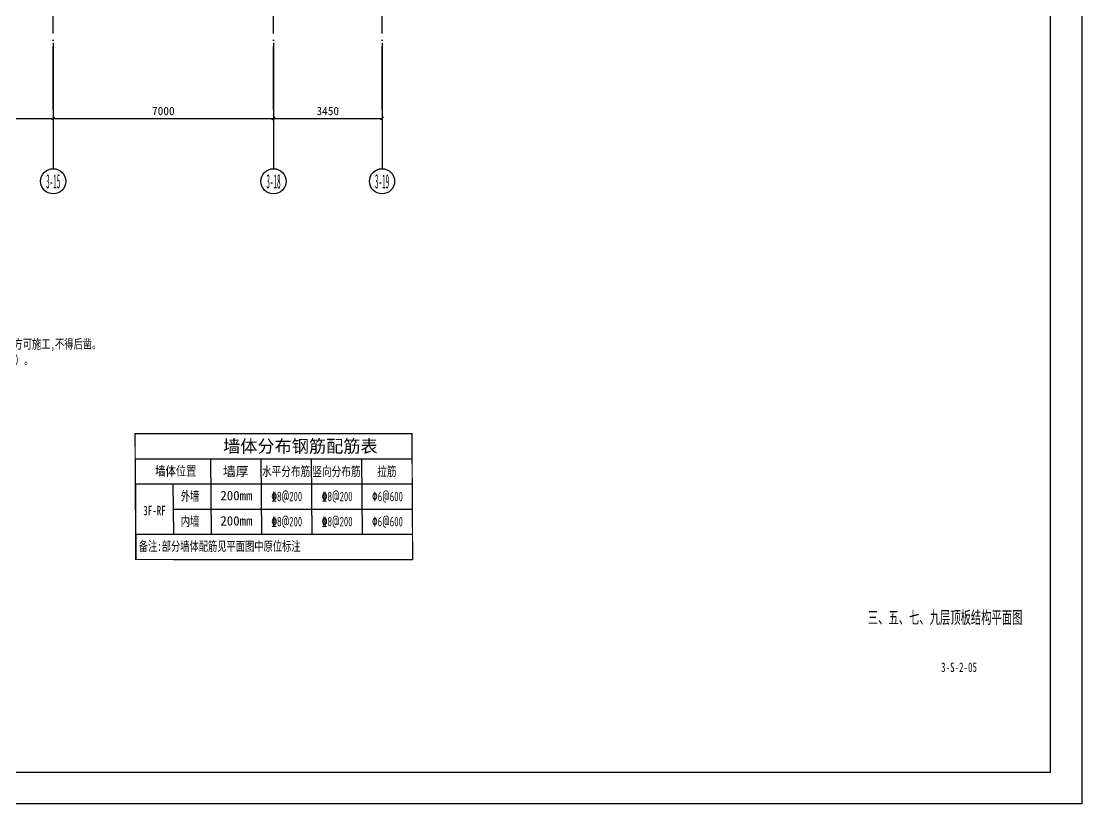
# Model space of a CAD drawing. Extents: x -3200781797 to -8106663, y 494714 to 1244925.
# Drawn here: x -8140368 to -8106663, y 814664 to 839530 of the extents above; entities that cross this region are included whole.
import ezdxf
from ezdxf.enums import TextEntityAlignment as Align

# ---------------------------------------------------------------- set-up
doc = ezdxf.new("R2010")
doc.units = 0
doc.header["$LTSCALE"] = 1000
doc.header["$MEASUREMENT"] = 0
doc.linetypes.add('3#-轴线$0$DOTE', pattern=[2.42, 2, -0.2, 0.02, -0.2])
doc.linetypes.add('DASH', pattern=[0.35, 0.25, -0.1])
doc.layers.get('Defpoints').update_dxf_attribs({"color": 30, "linetype": 'DASH'})
for name, color, linetype in [('3#-轴线$0$3#-轴号$0$A-ANNO-AXIS-CIRC', 3, 'Continuous'), ('3#-轴线$0$3#-轴号$0$A-ANNO-AXIS-TEXT', 7, 'Continuous'), ('3#-轴线$0$3#-轴号$0$A-ANNO-DIMS', 3, 'Continuous'), ('3#-轴线$0$A-ANNO-DOTE', 10, '3#-轴线$0$DOTE'), ('3#-轴线$0$AXIS_TEXT', 7, 'Continuous'), ('3#4#5#$0$BORDER', 7, 'Continuous'), ('3#4#5#模板$0$BORDER', 7, 'Continuous'), ('HATCH', 254, 'Continuous'), ('NUM', 7, 'Continuous'), ('S-ANNO-DIMS', 3, 'Continuous'), ('S-ANNO-TABS', 4, 'Continuous'), ('S-ANNO-TABT', 7, 'Continuous'), ('S-ANNO-TEXT', 7, 'Continuous'), ('S-PC-FQ-WYQ', 4, 'Continuous')]:
    doc.layers.add(name, color=color, linetype=linetype)
doc.styles.add('-楷体_GB2312-1.0', font='', dxfattribs={"width": 0.7})
doc.styles.add('3#-轴线$0$3#-轴号$0$_TCH_AXIS', font='')
doc.styles.add('3#-轴线$0$3#-轴号$0$_TCH_DIM_T3', font='')
doc.styles.add('3#-轴线$0$COMPLEX', font='COMPLEX')
doc.styles.add('TSSD_Norm', font='Tssdeng.shx', dxfattribs={"bigfont": 'hztxt.shx'})
doc.styles.add('TSSD_Rein', font='tssdeng.shx', dxfattribs={"width": 0.7, "bigfont": 'hztxt.shx'})
doc.styles.add('楷体', font='', dxfattribs={"width": 0.6})
doc.styles.add('楷体GB312', font='', dxfattribs={"width": 0.8})
doc.styles.get('-楷体_GB2312-1.0').set_extended_font_data('KaiTi_GB2312')
doc.styles.get('3#-轴线$0$3#-轴号$0$_TCH_AXIS').set_extended_font_data('SimSun')
doc.styles.get('3#-轴线$0$3#-轴号$0$_TCH_DIM_T3').set_extended_font_data('SimSun')
doc.styles.get('楷体').set_extended_font_data('KaiTi_GB2312')
doc.styles.get('楷体GB312').set_extended_font_data('楷体_GB2312')
doc.dimstyles.new('3#-轴线$0$3#-轴号$0$_TCH_ARCH&&100', dxfattribs={"dimtxt": 264.345992, "dimasz": 100, "dimexe": 250, "dimexo": 300, "dimgap": 100, "dimtad": 1, "dimdec": 0, "dimzin": 0, "dimdsep": 46, "dimtxsty": '3#-轴线$0$3#-轴号$0$_TCH_DIM_T3', "dimblk": '3#-轴线$0$3#-轴号$0$_ArchTick', "dimcen": 0.09, "dimclrt": 7, "dimazin": 2, "dimtfac": 1, "dimtdec": 0, "dimtix": 1, "dimtmove": 2, "dimatfit": 3, "dimfxl": 100, "dimtolj": 1, "dimtzin": 0, "dimarcsym": 0})

# ---------------------------------------------------------------- blocks, each defined once
blk = doc.blocks.new('A$C635F6008')
at = {"layer": 'HATCH'}
h = blk.add_hatch(dxfattribs=at)
h.set_pattern_fill('BRICK1', color=256, scale=20, style=0)
h.set_pattern_definition([(0, (-59483.03, -74401.65), (0, 160), []), (90, (-59483.03, -74401.65), (-160, 160), [160, -160])])
h.paths.add_polyline_path([(2384, -116), (1440, -116), (1440, -378), (2384, -378)])
at = {"layer": 'S-PC-FQ-WYQ'}
blk.add_lwpolyline([(1440, -116), (2384, -116), (2384, -378), (1440, -378)], close=True, dxfattribs=at)
at = {"layer": 'NUM', "width": 0.7}
for s, height, style, p in [('说明：', 300, '楷体', (849, 2746)), ('   1、未注明墙厚200mm，轴线居中。', 300, '楷体', (416, 2086)), ('2、预留孔洞、钢板、板洞、给水管留槽须配合各专业图纸，核实无误后方可施工,不得后凿。', 300, '楷体', (866, 1582)), ('3、DLB-150为80（预制）+70（现浇），DLB-180为100（预制）+80（现浇）。', 300, '楷体', (866, 1075)), ('DLB-170为100（预制）+70（现浇）。', 300, '楷体', (1283, 557)), ('空调板全预制120mm。', 300, '楷体', (1283, 56)), ('4、        表示结构洞，采用C30混凝土二次浇筑,配筋%%1326@150。', 400, 'TSSD_Rein', (866, -418))]:
    blk.add_text(s, height=height, dxfattribs=dict(at, style=style)).set_placement(p, align=Align.BOTTOM_LEFT)
blk = doc.blocks.new('q-3f')
at = {"layer": 'S-ANNO-TABS'}
for p, q in [((191588, 142930), (191609, 139730)), ((193988, 142930), (194009, 140530)), ((195588, 142930), (195609, 140530)), ((197188, 142930), (197209, 140530)), ((198788, 142930), (198809, 140530)), ((198788, 142930), (198809, 140530)), ((191588, 142130), (191609, 139730)), ((192788, 142130), (192809, 140530))]:
    blk.add_line(p, q, dxfattribs=at)
at = {"layer": 'S-ANNO-TABS', "const_width": 40}
blk.add_lwpolyline([(200388, 143730), (191588, 143730), (191609, 139730), (200409, 139730)], close=True, dxfattribs=at)
at = {"layer": 'S-ANNO-TABS'}
for points in [[(191588, 142930), (200388, 142930)], [(191588, 142130), (200388, 142130)], [(191588, 142130), (200388, 142130)], [(191588, 142130), (193988, 142130)], [(191609, 142130), (200409, 142130)], [(191609, 142130), (200409, 142130)], [(191609, 142130), (200409, 142130)], [(191609, 142130), (194009, 142130)], [(193988, 142130), (200388, 142130)], [(194009, 142130), (200409, 142130)], [(195588, 142130), (198788, 142130)], [(195609, 142130), (198809, 142130)], [(192809, 141330), (194009, 141330)], [(194009, 141330), (200409, 141330)], [(195609, 141330), (198809, 141330)], [(191609, 140530), (200409, 140530)], [(191609, 140530), (200409, 140530)], [(192809, 139730), (194009, 139730)], [(194009, 139730), (200409, 139730)], [(195609, 139730), (198809, 139730)]]:
    blk.add_lwpolyline(points, dxfattribs=at)
at = {"layer": 'S-ANNO-TABT', "style": '-楷体_GB2312-1.0'}
for s, height, p in [('墙体分布钢筋配筋表', 400, (196841, 143330)), ('墙厚', 300, (194788, 142530)), ('200mm', 300, (194809, 141760)), ('200mm', 300, (194809, 140960))]:
    blk.add_text(s, height=height, dxfattribs=at).set_placement(p, align=Align.MIDDLE_CENTER)
for s, width, p in [('墙体位置', 0.8, (192883, 142544)), ('水平分布筋', 0.75, (196388, 142530)), ('竖向分布筋', 0.75, (197988, 142530)), ('拉筋', 0.75, (199588, 142530)), ('外墙', 0.7, (193336, 141744)), ('3F-RF', 0.7, (192206, 141286)), ('内墙', 0.7, (193336, 140944)), ('备注:部分墙体配筋见平面图中原位标注', 0.7, (194276, 140154))]:
    blk.add_text(s, height=300, dxfattribs=dict(at, width=width)).set_placement(p, align=Align.MIDDLE_CENTER)
at = {"layer": 'S-ANNO-TABT', "color": 7, "style": 'TSSD_Norm', "width": 0.7}
for s, p in [('%%1328@200', (196409, 141731)), ('%%1328@200', (198009, 141731)), ('%%1306@600', (199609, 141731)), ('%%1328@200', (196409, 140931)), ('%%1328@200', (198009, 140931)), ('%%1306@600', (199609, 140931))]:
    blk.add_text(s, height=300, dxfattribs=at).set_placement(p, align=Align.MIDDLE_CENTER)
blk = doc.blocks.new('3#-轴线$0$_AXISO')
blk.add_circle((0, 0), 0.5)
at = {"layer": '3#-轴线$0$AXIS_TEXT', "style": '3#-轴线$0$COMPLEX', "width": 1.041667}
blk.add_attdef('A', text='', height=0.56, dxfattribs=at).set_placement((-0.25, -0.28), (0.25, -0.28), align=Align.FIT)
blk = doc.blocks.new('3#-轴线$0$3#-轴号$0$_ArchTick')
at = {"color": 0, "linetype": 'ByBlock', "const_width": 0.4}
blk.add_lwpolyline([(-0.5, -0.5), (0.5, 0.5)], dxfattribs=at)
blk = doc.blocks.new('*D2031')
at = {"layer": '3#-轴线$0$3#-轴号$0$A-ANNO-DIMS', "color": 0, "lineweight": -2, "transparency": 16777216}
for p, q in [((24350, -15882), (24350, -16632)), ((31350, -15882), (31350, -16632)), ((24350, -16382), (31350, -16382))]:
    blk.add_line(p, q, dxfattribs=at)
at = {"layer": 'Defpoints', "color": 0, "transparency": 16777216}
for p in [(24350, -15582), (31350, -15582), (31350, -16382)]:
    blk.add_point(p, dxfattribs=at)
at = {"layer": '3#-轴线$0$3#-轴号$0$A-ANNO-DIMS', "color": 0, "lineweight": -2, "transparency": 16777216, "xscale": 100, "yscale": 100, "zscale": 100, "rotation": 180}
blk.add_blockref('3#-轴线$0$3#-轴号$0$_ArchTick', (24350, -16382), dxfattribs=at)
at = {"layer": '3#-轴线$0$3#-轴号$0$A-ANNO-DIMS', "color": 0, "lineweight": -2, "transparency": 16777216, "xscale": 100, "yscale": 100, "zscale": 100}
blk.add_blockref('3#-轴线$0$3#-轴号$0$_ArchTick', (31350, -16382), dxfattribs=at)
at = {"layer": '3#-轴线$0$3#-轴号$0$A-ANNO-DIMS', "color": 7, "transparency": 16777216, "insert": (27850, -16149), "char_height": 264.3, "attachment_point": 5, "style": '3#-轴线$0$3#-轴号$0$_TCH_DIM_T3'}
blk.add_mtext('\\A1;7000', dxfattribs=at)
blk = doc.blocks.new('*D2032')
at = {"layer": '3#-轴线$0$3#-轴号$0$A-ANNO-DIMS', "color": 0, "lineweight": -2, "transparency": 16777216}
for p, q in [((31350, -15882), (31350, -16632)), ((38350, -15882), (38350, -16632)), ((31350, -16382), (38350, -16382))]:
    blk.add_line(p, q, dxfattribs=at)
at = {"layer": 'Defpoints', "color": 0, "transparency": 16777216}
for p in [(31350, -15582), (38350, -15582), (38350, -16382)]:
    blk.add_point(p, dxfattribs=at)
at = {"layer": '3#-轴线$0$3#-轴号$0$A-ANNO-DIMS', "color": 0, "lineweight": -2, "transparency": 16777216, "xscale": 100, "yscale": 100, "zscale": 100, "rotation": 180}
blk.add_blockref('3#-轴线$0$3#-轴号$0$_ArchTick', (31350, -16382), dxfattribs=at)
at = {"layer": '3#-轴线$0$3#-轴号$0$A-ANNO-DIMS', "color": 0, "lineweight": -2, "transparency": 16777216, "xscale": 100, "yscale": 100, "zscale": 100}
blk.add_blockref('3#-轴线$0$3#-轴号$0$_ArchTick', (38350, -16382), dxfattribs=at)
at = {"layer": '3#-轴线$0$3#-轴号$0$A-ANNO-DIMS', "color": 7, "transparency": 16777216, "insert": (34850, -16149), "char_height": 264.3, "attachment_point": 5, "style": '3#-轴线$0$3#-轴号$0$_TCH_DIM_T3'}
blk.add_mtext('\\A1;7000', dxfattribs=at)
blk = doc.blocks.new('*D2033')
at = {"layer": '3#-轴线$0$3#-轴号$0$A-ANNO-DIMS', "color": 0, "lineweight": -2, "transparency": 16777216}
for p, q in [((38350, -15882), (38350, -16632)), ((41800, -15882), (41800, -16632)), ((38350, -16382), (41800, -16382))]:
    blk.add_line(p, q, dxfattribs=at)
at = {"layer": 'Defpoints', "color": 0, "transparency": 16777216}
for p in [(38350, -15582), (41800, -15582), (41800, -16382)]:
    blk.add_point(p, dxfattribs=at)
at = {"layer": '3#-轴线$0$3#-轴号$0$A-ANNO-DIMS', "color": 0, "lineweight": -2, "transparency": 16777216, "xscale": 100, "yscale": 100, "zscale": 100, "rotation": 180}
blk.add_blockref('3#-轴线$0$3#-轴号$0$_ArchTick', (38350, -16382), dxfattribs=at)
at = {"layer": '3#-轴线$0$3#-轴号$0$A-ANNO-DIMS', "color": 0, "lineweight": -2, "transparency": 16777216, "xscale": 100, "yscale": 100, "zscale": 100}
blk.add_blockref('3#-轴线$0$3#-轴号$0$_ArchTick', (41800, -16382), dxfattribs=at)
at = {"layer": '3#-轴线$0$3#-轴号$0$A-ANNO-DIMS', "color": 7, "transparency": 16777216, "insert": (40075, -16149), "char_height": 264.3, "attachment_point": 5, "style": '3#-轴线$0$3#-轴号$0$_TCH_DIM_T3'}
blk.add_mtext('\\A1;3450', dxfattribs=at)
blk = doc.blocks.new('3#-轴线$0$3#-轴号')
at = {"layer": '3#-轴线$0$3#-轴号$0$A-ANNO-AXIS-CIRC'}
for p, q in [((31350, -13981.5), (31350, -17981.5)), ((38350, -13981.5), (38350, -17981.5)), ((41800, -13981.5), (41800, -17981.5))]:
    blk.add_line(p, q, dxfattribs=at)
ref = blk.add_blockref('3#-轴线$0$_AXISO', (31350, -18381.5), dxfattribs=dict(at, xscale=800, yscale=800, zscale=800))
ref.add_attrib('A', '3-15', dxfattribs={"layer": '3#-轴线$0$3#-轴号$0$A-ANNO-AXIS-TEXT', "height": 452.55, "style": '3#-轴线$0$3#-轴号$0$_TCH_AXIS', "width": 0.349609}).set_placement((31123.7, -18607.8), (31576.3, -18607.8), align=Align.FIT)
ref = blk.add_blockref('3#-轴线$0$_AXISO', (38350, -18381.5), dxfattribs=dict(at, xscale=800, yscale=800, zscale=800))
ref.add_attrib('A', '3-18', dxfattribs={"layer": '3#-轴线$0$3#-轴号$0$A-ANNO-AXIS-TEXT', "height": 452.55, "style": '3#-轴线$0$3#-轴号$0$_TCH_AXIS', "width": 0.349609}).set_placement((38123.7, -18607.8), (38576.3, -18607.8), align=Align.FIT)
ref = blk.add_blockref('3#-轴线$0$_AXISO', (41800, -18381.5), dxfattribs=dict(at, xscale=800, yscale=800, zscale=800))
ref.add_attrib('A', '3-19', dxfattribs={"layer": '3#-轴线$0$3#-轴号$0$A-ANNO-AXIS-TEXT', "height": 452.55, "style": '3#-轴线$0$3#-轴号$0$_TCH_AXIS', "width": 0.349609}).set_placement((41573.7, -18607.8), (42026.3, -18607.8), align=Align.FIT)
at = {"layer": '3#-轴线$0$3#-轴号$0$A-ANNO-DIMS'}
for p1, p2, picture, middle in [((24350, -15581.5), (31350, -15581.5), '*D2031', (27850, -16149.3)), ((31350, -15581.5), (38350, -15581.5), '*D2032', (34850, -16149.3)), ((38350, -15581.5), (41800, -15581.5), '*D2033', (40075, -16149.3))]:
    dim = blk.add_aligned_dim(p1=p1, p2=p2, distance=-800, dimstyle='3#-轴线$0$3#-轴号$0$_TCH_ARCH&&100', dxfattribs=at)
    dim.commit()
    dim.dimension.update_dxf_attribs({"geometry": picture, "text_midpoint": middle})
blk = doc.blocks.new('3#-轴线')
at = {"layer": '3#-轴线$0$A-ANNO-DOTE'}
for points in [[(41800, -16100), (41800, 5500)], [(38350, -16100), (38350, -3200)], [(31350, -16100), (31350, -7100)]]:
    blk.add_lwpolyline(points, dxfattribs=at)
blk.add_blockref('3#-轴线$0$3#-轴号', (0, 0))

msp = doc.modelspace()

# ---------------------------------------------------------------- linework, layer by layer
at = {"layer": '3#4#5#$0$BORDER'}
msp.add_lwpolyline([(-8190763.2, 814664.2), (-8190763.2, 874064.2), (-8106663.2, 874064.2), (-8106663.2, 814664.2)], close=True, dxfattribs=at)
at = {"layer": '3#4#5#$0$BORDER', "const_width": 50}
msp.add_lwpolyline([(-8188263.2, 815664.2), (-8188263.2, 873064.2), (-8107663.2, 873064.2), (-8107663.2, 815664.2)], close=True, dxfattribs=at)
at = {"layer": '3#4#5#模板$0$BORDER'}
msp.add_lwpolyline([(-8190763.2, 814664.2), (-8190763.2, 874064.2), (-8106663.2, 874064.2), (-8106663.2, 814664.2)], close=True, dxfattribs=at)
at = {"layer": '3#4#5#模板$0$BORDER', "const_width": 50}
msp.add_lwpolyline([(-8188263.2, 815664.2), (-8188263.2, 873064.2), (-8107663.2, 873064.2), (-8107663.2, 815664.2)], close=True, dxfattribs=at)

# ---------------------------------------------------------------- block references
msp.add_blockref('3#-轴线', (-8170700.4, 852824.6))
at = {"layer": 'S-ANNO-DIMS'}
msp.add_blockref('A$C635F6008', (-8150735.1, 827451.3), dxfattribs=at)
at = {"layer": 'S-PC-FQ-WYQ'}
msp.add_blockref('q-3f', (-8328337.6, 682696), dxfattribs=at)

# ---------------------------------------------------------------- texts
at = {"layer": 'S-ANNO-TEXT', "style": '楷体GB312', "width": 0.6}
msp.add_text('三、五、七、九层顶板结构平面图', height=400, dxfattribs=at).set_placement((-8113461.3, 820265.9), align=Align.BOTTOM_LEFT)
at = {"layer": 'S-ANNO-TEXT', "style": '楷体GB312', "width": 0.7}
msp.add_text('3-S-2-05', height=300, dxfattribs=at).set_placement((-8111135.7, 818852.3, 0))

doc.saveas('drawing.dxf')
